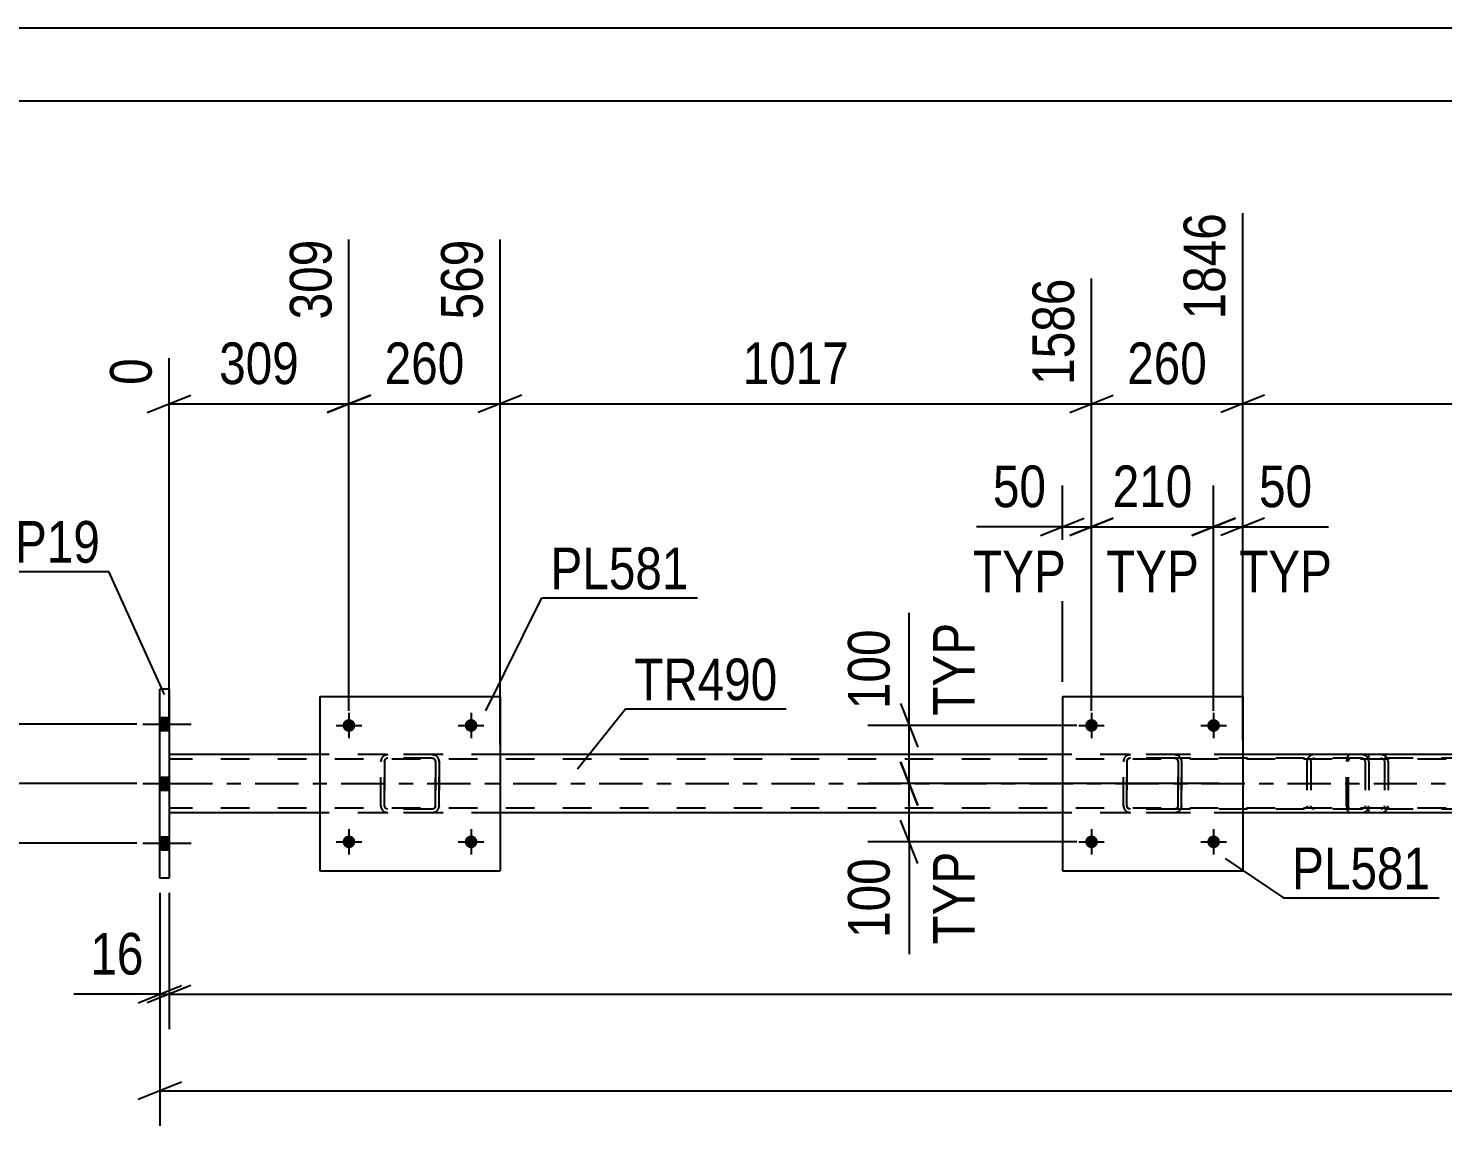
# Model space of a CAD drawing. Header units: millimetres. Extents: x 0 to 841, y 0 to 594.
# Drawn here: x 103.4 to 200.7, y 518.6 to 594 of the extents above; entities that cross this region are included whole.
import ezdxf

# ---------------------------------------------------------------- set-up
doc = ezdxf.new("R2010")
doc.units = ezdxf.units.MM
doc.linetypes.add('DXK_LINE_DOT2', pattern=[3.9198, 1.9599, -1.9599])
doc.linetypes.add('DXK_LINE_DOT3', pattern=[5.9187, 2.979, -0.9799, 0.9799, -0.9799])
doc.styles.add('Arial Narrow', font='ARIALN.TTF', dxfattribs={"height": 0.2})

# ---------------------------------------------------------------- blocks, each defined once
blk = doc.blocks.new('Unknown-318895283-1133')
at = {"color": 5, "linetype": 'Continuous'}
for p, q in [((841, 594), (0, 594)), ((836, 589), (5, 589))]:
    blk.add_line(p, q, dxfattribs=at)
blk = doc.blocks.new('Bolt-318895283-5408 - 5298')
at = {"linetype": 'Continuous'}
for points in [[(113.128, 545.728), (113.128, 546.608), (112.488, 546.608), (112.488, 545.728)], [(113.128, 545.728), (113.128, 546.608), (112.488, 546.608), (112.488, 545.728)], [(113.128, 545.728), (113.128, 546.608), (112.488, 546.608), (112.488, 545.728)], [(113.128, 541.628), (113.128, 542.508), (112.488, 542.508), (112.488, 541.628)], [(113.128, 541.628), (113.128, 542.508), (112.488, 542.508), (112.488, 541.628)], [(113.128, 537.528), (113.128, 538.408), (112.488, 538.408), (112.488, 537.528)], [(113.128, 537.528), (113.128, 538.408), (112.488, 538.408), (112.488, 537.528)], [(113.128, 537.528), (113.128, 538.408), (112.488, 538.408), (112.488, 537.528)]]:
    blk.add_hatch(color=1, dxfattribs=at).paths.add_polyline_path(points)
at = {"color": 1, "linetype": 'Continuous'}
for p, q in [((111.328, 546.168), (114.648, 546.168)), ((111.328, 546.168), (114.648, 546.168)), ((111.328, 546.168), (114.648, 546.168)), ((112.488, 546.608), (113.128, 546.608)), ((112.488, 546.608), (113.128, 546.608)), ((112.488, 546.608), (113.128, 546.608)), ((112.488, 545.728), (113.128, 545.728)), ((112.488, 545.728), (113.128, 545.728)), ((112.488, 545.728), (113.128, 545.728)), ((111.328, 542.068), (114.648, 542.068)), ((111.328, 542.068), (114.648, 542.068)), ((112.488, 542.508), (113.128, 542.508)), ((112.488, 542.508), (113.128, 542.508)), ((112.488, 541.628), (113.128, 541.628)), ((112.488, 541.628), (113.128, 541.628)), ((112.488, 538.408), (113.128, 538.408)), ((112.488, 538.408), (113.128, 538.408)), ((112.488, 538.408), (113.128, 538.408)), ((111.328, 537.968), (114.648, 537.968)), ((111.328, 537.968), (114.648, 537.968)), ((111.328, 537.968), (114.648, 537.968)), ((112.488, 537.528), (113.128, 537.528)), ((112.488, 537.528), (113.128, 537.528)), ((112.488, 537.528), (113.128, 537.528))]:
    blk.add_line(p, q, dxfattribs=at)
blk = doc.blocks.new('Bolt-318895283-5437 - 5298')
at = {"linetype": 'Continuous'}
for points in [[(177.019, 546.067, -1), (176.139, 546.067, -1)], [(185.419, 546.067, -1), (184.539, 546.067, -1)]]:
    blk.add_hatch(color=1, dxfattribs=at).paths.add_polyline_path(points)
at = {"color": 1, "linetype": 'Continuous'}
for p, q in [((176.579, 546.947), (176.579, 545.187)), ((184.979, 546.947), (184.979, 545.187)), ((175.699, 546.067), (177.459, 546.067)), ((184.099, 546.067), (185.859, 546.067))]:
    blk.add_line(p, q, dxfattribs=at)
blk = doc.blocks.new('Bolt-318895283-5436 - 5298')
at = {"linetype": 'Continuous'}
for points in [[(125.938, 538.067, -1), (125.058, 538.067, -1)], [(134.338, 538.067, -1), (133.458, 538.067, -1)]]:
    blk.add_hatch(color=1, dxfattribs=at).paths.add_polyline_path(points)
at = {"color": 1, "linetype": 'Continuous'}
for p, q in [((124.618, 538.067), (126.378, 538.067)), ((125.498, 538.947), (125.498, 537.187)), ((133.018, 538.067), (134.778, 538.067)), ((133.898, 538.947), (133.898, 537.187))]:
    blk.add_line(p, q, dxfattribs=at)
blk = doc.blocks.new('Bolt-318895283-5435 - 5298')
at = {"linetype": 'Continuous'}
for points in [[(125.938, 546.067, -1), (125.058, 546.067, -1)], [(134.338, 546.067, -1), (133.458, 546.067, -1)]]:
    blk.add_hatch(color=1, dxfattribs=at).paths.add_polyline_path(points)
at = {"color": 1, "linetype": 'Continuous'}
for p, q in [((125.498, 546.947), (125.498, 545.187)), ((133.898, 546.947), (133.898, 545.187)), ((124.618, 546.067), (126.378, 546.067)), ((133.018, 546.067), (134.778, 546.067))]:
    blk.add_line(p, q, dxfattribs=at)
blk = doc.blocks.new('Part-318895283-5407 - 5298')
at = {"color": 7, "linetype": 'DXK_LINE_DOT2'}
for p, q in [((127.994, 544.03), (128.178, 544.067)), ((128.178, 544.067), (127.994, 544.03)), ((131.218, 544.067), (128.178, 544.067)), ((131.218, 544.067), (131.402, 544.03)), ((131.402, 544.03), (131.218, 544.067)), ((127.698, 543.587), (127.735, 543.77)), ((127.735, 543.77), (127.698, 543.587)), ((127.698, 540.547), (127.698, 543.587)), ((127.698, 543.587), (127.698, 543.587)), ((127.698, 540.547), (127.698, 543.587)), ((127.938, 543.587), (127.956, 543.679)), ((127.956, 543.679), (127.938, 543.587)), ((127.938, 540.547), (127.938, 543.587)), ((127.938, 543.587), (127.938, 543.587)), ((127.938, 543.587), (127.938, 540.547)), ((127.956, 543.679), (128.008, 543.756)), ((128.008, 543.756), (127.956, 543.679)), ((128.008, 543.756), (128.086, 543.808)), ((128.086, 543.808), (128.008, 543.756)), ((128.178, 543.827), (128.086, 543.808)), ((131.218, 543.827), (128.178, 543.827)), ((131.218, 543.827), (131.31, 543.808)), ((131.31, 543.808), (131.388, 543.756)), ((131.388, 543.756), (131.31, 543.808)), ((131.388, 543.756), (131.44, 543.679)), ((131.44, 543.679), (131.388, 543.756)), ((131.44, 543.679), (131.458, 543.587)), ((131.458, 543.587), (131.44, 543.679)), ((131.458, 540.547), (131.458, 543.587)), ((131.458, 543.587), (131.458, 543.587)), ((131.458, 543.587), (131.458, 540.547)), ((131.662, 543.77), (131.698, 543.587)), ((131.698, 543.587), (131.662, 543.77)), ((131.698, 540.547), (131.698, 543.587)), ((131.698, 543.587), (131.698, 543.587)), ((131.698, 543.587), (131.698, 540.547)), ((127.698, 540.547), (127.698, 540.547)), ((127.735, 540.363), (127.698, 540.547)), ((127.698, 540.547), (127.735, 540.363)), ((127.938, 540.547), (127.938, 540.547)), ((127.956, 540.455), (127.938, 540.547)), ((127.938, 540.547), (127.956, 540.455)), ((128.008, 540.377), (127.956, 540.455)), ((127.956, 540.455), (128.008, 540.377)), ((128.178, 540.067), (127.994, 540.103)), ((127.994, 540.103), (128.178, 540.067)), ((128.086, 540.325), (128.008, 540.377)), ((128.008, 540.377), (128.086, 540.325)), ((128.178, 540.307), (128.086, 540.325)), ((131.218, 540.307), (128.178, 540.307)), ((131.218, 540.067), (128.178, 540.067)), ((131.31, 540.325), (131.218, 540.307)), ((131.402, 540.103), (131.218, 540.067)), ((131.218, 540.067), (131.402, 540.103)), ((131.388, 540.377), (131.31, 540.325)), ((131.31, 540.325), (131.388, 540.377)), ((131.44, 540.455), (131.388, 540.377)), ((131.388, 540.377), (131.44, 540.455)), ((131.458, 540.547), (131.44, 540.455)), ((131.44, 540.455), (131.458, 540.547)), ((131.458, 540.547), (131.458, 540.547)), ((131.698, 540.547), (131.662, 540.363)), ((131.662, 540.363), (131.698, 540.547)), ((131.698, 540.547), (131.698, 540.547))]:
    blk.add_line(p, q, dxfattribs=at)
for centre, start, end in [((128.178, 543.587), 112.5, 157.5), ((128.178, 543.587), 112.5, 157.5), ((131.218, 543.587), 22.5, 67.5), ((131.218, 543.587), 22.5, 67.5), ((128.178, 540.547), 202.5, 247.5), ((128.178, 540.547), 202.5, 247.5), ((131.218, 540.547), 292.5, 337.5), ((131.218, 540.547), 292.5, 337.5)]:
    blk.add_arc(centre, 0.48, start, end, dxfattribs=at)
blk = doc.blocks.new('Part-318895283-5454 - 5298')
at = {"color": 7, "linetype": 'DXK_LINE_DOT2'}
for p, q in [((179.075, 544.03), (179.259, 544.067)), ((179.259, 544.067), (179.075, 544.03)), ((182.299, 544.067), (179.259, 544.067)), ((182.299, 544.067), (182.482, 544.03)), ((182.482, 544.03), (182.299, 544.067)), ((178.779, 543.587), (178.815, 543.77)), ((178.815, 543.77), (178.779, 543.587)), ((178.779, 540.547), (178.779, 543.587)), ((178.779, 543.587), (178.779, 543.587)), ((178.779, 540.547), (178.779, 543.587)), ((179.019, 543.587), (179.037, 543.678)), ((179.037, 543.678), (179.019, 543.587)), ((179.019, 540.547), (179.019, 543.587)), ((179.019, 543.587), (179.019, 543.587)), ((179.019, 543.587), (179.019, 540.547)), ((179.037, 543.678), (179.089, 543.756)), ((179.089, 543.756), (179.037, 543.678)), ((179.089, 543.756), (179.167, 543.808)), ((179.167, 543.808), (179.089, 543.756)), ((179.259, 543.827), (179.167, 543.808)), ((182.299, 543.827), (179.259, 543.827)), ((182.299, 543.827), (182.39, 543.808)), ((182.39, 543.808), (182.468, 543.756)), ((182.468, 543.756), (182.39, 543.808)), ((182.468, 543.756), (182.52, 543.678)), ((182.52, 543.678), (182.468, 543.756)), ((182.52, 543.678), (182.539, 543.587)), ((182.539, 543.587), (182.52, 543.678)), ((182.539, 540.547), (182.539, 543.587)), ((182.539, 543.587), (182.539, 543.587)), ((182.539, 543.587), (182.539, 540.547)), ((182.742, 543.77), (182.779, 543.587)), ((182.779, 543.587), (182.742, 543.77)), ((182.779, 540.547), (182.779, 543.587)), ((182.779, 543.587), (182.779, 543.587)), ((182.779, 543.587), (182.779, 540.547)), ((178.779, 540.547), (178.779, 540.547)), ((178.815, 540.363), (178.779, 540.547)), ((178.779, 540.547), (178.815, 540.363)), ((179.019, 540.547), (179.019, 540.547)), ((179.037, 540.455), (179.019, 540.547)), ((179.019, 540.547), (179.037, 540.455)), ((179.089, 540.377), (179.037, 540.455)), ((179.037, 540.455), (179.089, 540.377)), ((179.259, 540.067), (179.075, 540.103)), ((179.075, 540.103), (179.259, 540.067)), ((179.167, 540.325), (179.089, 540.377)), ((179.089, 540.377), (179.167, 540.325)), ((179.259, 540.307), (179.167, 540.325)), ((182.299, 540.307), (179.259, 540.307)), ((182.299, 540.067), (179.259, 540.067)), ((182.39, 540.325), (182.299, 540.307)), ((182.482, 540.103), (182.299, 540.067)), ((182.299, 540.067), (182.482, 540.103)), ((182.468, 540.377), (182.39, 540.325)), ((182.39, 540.325), (182.468, 540.377)), ((182.52, 540.455), (182.468, 540.377)), ((182.468, 540.377), (182.52, 540.455)), ((182.539, 540.547), (182.52, 540.455)), ((182.52, 540.455), (182.539, 540.547)), ((182.539, 540.547), (182.539, 540.547)), ((182.779, 540.547), (182.742, 540.363)), ((182.742, 540.363), (182.779, 540.547)), ((182.779, 540.547), (182.779, 540.547))]:
    blk.add_line(p, q, dxfattribs=at)
at = {"color": 7, "linetype": 'DXK_LINE_DOT3'}
blk.add_line((180.779, 542.067), (180.779, 542.067), dxfattribs=at)
at = {"color": 7, "linetype": 'DXK_LINE_DOT2'}
for centre, start, end in [((179.259, 543.587), 112.5, 157.5), ((179.259, 543.587), 112.5, 157.5), ((182.299, 543.587), 22.5, 67.5), ((182.299, 543.587), 22.5, 67.5), ((179.259, 540.547), 202.5, 247.5), ((179.259, 540.547), 202.5, 247.5), ((182.299, 540.547), 292.5, 337.5), ((182.299, 540.547), 292.5, 337.5)]:
    blk.add_arc(centre, 0.48, start, end, dxfattribs=at)
blk = doc.blocks.new('Part-318895283-5448 - 5298')
at = {"color": 2, "linetype": 'Continuous'}
for p, q in [((123.498, 548.067), (123.498, 536.067)), ((123.498, 548.067), (135.898, 548.067)), ((135.898, 548.067), (135.898, 536.067)), ((123.498, 536.067), (135.898, 536.067))]:
    blk.add_line(p, q, dxfattribs=at)
blk = doc.blocks.new('Part-318895283-5357 - 5298')
at = {"color": 7, "linetype": 'DXK_LINE_DOT2'}
for p, q in [((194.191, 543.927), (194.132, 543.771)), ((194.279, 544.031), (194.191, 543.927)), ((194.382, 544.068), (194.279, 544.031)), ((206.539, 544.068), (194.382, 544.068)), ((195.659, 543.828), (195.659, 544.068)), ((196.666, 544.031), (196.474, 544.068)), ((194.132, 543.771), (194.111, 543.588)), ((194.111, 540.548), (194.111, 543.588)), ((194.247, 543.588), (194.257, 543.679)), ((194.247, 540.548), (194.247, 543.588)), ((194.257, 543.679), (194.287, 543.757)), ((194.287, 543.757), (194.331, 543.809)), ((194.331, 543.809), (194.382, 543.828)), ((206.539, 543.828), (194.382, 543.828)), ((196.474, 543.828), (196.57, 543.809)), ((196.57, 543.809), (196.651, 543.757)), ((196.651, 543.757), (196.706, 543.679)), ((196.706, 543.679), (196.725, 543.588)), ((196.725, 543.588), (196.725, 540.548)), ((196.959, 543.673), (196.938, 543.771)), ((196.976, 543.588), (196.959, 543.673)), ((196.976, 543.588), (196.976, 540.548)), ((194.111, 540.548), (194.132, 540.364)), ((194.132, 540.364), (194.191, 540.208)), ((194.191, 540.208), (194.279, 540.104)), ((194.257, 540.456), (194.247, 540.548)), ((194.287, 540.378), (194.257, 540.456)), ((194.279, 540.104), (194.382, 540.068)), ((194.331, 540.326), (194.287, 540.378)), ((194.382, 540.308), (194.331, 540.326)), ((206.539, 540.308), (194.382, 540.308)), ((206.539, 540.068), (194.382, 540.068)), ((195.659, 540.068), (195.659, 540.308)), ((196.57, 540.326), (196.474, 540.308)), ((196.474, 540.068), (196.666, 540.104)), ((196.651, 540.378), (196.57, 540.326)), ((196.706, 540.456), (196.651, 540.378)), ((196.725, 540.548), (196.706, 540.456)), ((196.938, 540.364), (196.959, 540.463)), ((196.959, 540.463), (196.976, 540.548))]:
    blk.add_line(p, q, dxfattribs=at)
for centre, start, end in [((196.488, 543.572), 23.84947, 68.80596), ((196.488, 540.563), 291.19404, 336.15053)]:
    blk.add_arc(centre, 0.492, start, end, dxfattribs=at)
blk = doc.blocks.new('Part-318895283-5363 - 5298')
at = {"color": 2, "linetype": 'Continuous'}
for p, q in [((113.128, 548.568), (112.488, 548.568)), ((112.488, 535.568), (112.488, 548.568)), ((113.128, 548.568), (113.128, 535.568)), ((113.128, 535.568), (112.488, 535.568))]:
    blk.add_line(p, q, dxfattribs=at)
blk = doc.blocks.new('Part-318895283-5364 - 5298')
at = {"color": 7, "linetype": 'DXK_LINE_DOT2'}
for p, q in [((195.148, 544.068), (180.159, 544.068)), ((191.913, 544.068), (191.717, 544.031)), ((195.343, 544.031), (195.148, 544.068)), ((195.148, 543.828), (180.159, 543.828)), ((191.42, 543.673), (191.402, 543.588)), ((191.402, 543.588), (191.402, 540.548)), ((191.441, 543.771), (191.42, 543.673)), ((191.657, 543.588), (191.677, 543.679)), ((191.657, 543.588), (191.657, 540.548)), ((191.677, 543.679), (191.732, 543.757)), ((191.732, 543.757), (191.815, 543.809)), ((191.815, 543.809), (191.913, 543.828)), ((195.148, 543.828), (195.245, 543.809)), ((195.245, 543.809), (195.328, 543.757)), ((195.328, 543.757), (195.384, 543.679)), ((195.384, 543.679), (195.403, 543.588)), ((195.403, 543.588), (195.403, 540.548)), ((195.641, 543.673), (195.62, 543.771)), ((195.659, 543.588), (195.641, 543.673)), ((195.659, 543.588), (195.659, 540.548)), ((195.148, 540.308), (180.159, 540.308)), ((195.148, 540.068), (180.159, 540.068)), ((191.402, 540.548), (191.42, 540.463)), ((191.42, 540.463), (191.441, 540.364)), ((191.677, 540.456), (191.657, 540.548)), ((191.732, 540.378), (191.677, 540.456)), ((191.717, 540.104), (191.913, 540.068)), ((191.815, 540.326), (191.732, 540.378)), ((191.913, 540.308), (191.815, 540.326)), ((195.245, 540.326), (195.148, 540.308)), ((195.148, 540.068), (195.343, 540.104)), ((195.328, 540.378), (195.245, 540.326)), ((195.384, 540.456), (195.328, 540.378)), ((195.403, 540.548), (195.384, 540.456)), ((195.62, 540.364), (195.641, 540.463)), ((195.641, 540.463), (195.659, 540.548))]:
    blk.add_line(p, q, dxfattribs=at)
for centre, start, end in [((191.893, 543.567), 110.75835, 155.68008), ((195.167, 543.567), 24.31992, 69.24165), ((195.167, 540.568), 290.75835, 335.68008)]:
    blk.add_arc(centre, 0.496, start, end, dxfattribs=at)
blk = doc.blocks.new('Bolt-318895283-5438 - 5298')
at = {"linetype": 'Continuous'}
for points in [[(177.019, 538.067, -1), (176.139, 538.067, -1)], [(185.419, 538.067, -1), (184.539, 538.067, -1)]]:
    blk.add_hatch(color=1, dxfattribs=at).paths.add_polyline_path(points)
at = {"color": 1, "linetype": 'Continuous'}
for p, q in [((175.699, 538.067), (177.459, 538.067)), ((176.579, 538.947), (176.579, 537.187)), ((184.099, 538.067), (185.859, 538.067)), ((184.979, 538.947), (184.979, 537.187))]:
    blk.add_line(p, q, dxfattribs=at)
blk = doc.blocks.new('Part-318895283-5453 - 5298')
at = {"color": 2, "linetype": 'Continuous'}
for p, q in [((174.579, 548.067), (174.579, 536.067)), ((174.579, 548.067), (186.979, 548.067)), ((186.979, 548.067), (186.979, 536.067)), ((174.579, 536.067), (186.979, 536.067))]:
    blk.add_line(p, q, dxfattribs=at)
blk = doc.blocks.new('Part-318895283-5517 - 5298')
at = {"color": 2, "linetype": 'Continuous'}
for p, q in [((123.498, 544.068), (113.128, 544.068)), ((174.579, 544.068), (135.898, 544.068)), ((225.659, 544.068), (186.979, 544.068)), ((123.498, 540.068), (113.128, 540.068)), ((174.579, 540.068), (135.898, 540.068)), ((225.659, 540.068), (186.979, 540.068))]:
    blk.add_line(p, q, dxfattribs=at)
at = {"color": 7, "linetype": 'DXK_LINE_DOT2'}
for p, q in [((113.128, 544.068), (113.128, 540.068)), ((135.898, 544.068), (123.498, 544.068)), ((186.979, 544.068), (174.579, 544.068)), ((714.465, 543.748), (113.128, 543.748)), ((714.465, 540.388), (113.128, 540.388)), ((135.898, 540.068), (123.498, 540.068)), ((186.979, 540.068), (174.579, 540.068))]:
    blk.add_line(p, q, dxfattribs=at)
at = {"color": 7, "linetype": 'DXK_LINE_DOT3'}
blk.add_line((113.128, 542.068), (714.465, 542.068), dxfattribs=at)
blk = doc.blocks.new('StraightDimension-318895283-5635 - 5298')
at = {"color": 7, "linetype": 'Continuous'}
for p, q in [((112.488, 534.568), (112.488, 518.55)), ((113.988, 521.55), (110.988, 520.35)), ((112.488, 520.95), (752.225, 520.95))]:
    blk.add_line(p, q, dxfattribs=at)
blk = doc.blocks.new('StraightDimension-318895283-5545 - 5298')
at = {"color": 7, "linetype": 'Continuous'}
for p, q in [((184.979, 547.067), (184.979, 562.577)), ((186.979, 549.067), (186.979, 562.577)), ((183.479, 559.127), (186.479, 560.327)), ((184.979, 559.727), (186.979, 559.727)), ((188.479, 560.327), (185.479, 559.127)), ((186.979, 559.727), (192.885, 559.727)), ((186.979, 559.727), (192.885, 559.727))]:
    blk.add_line(p, q, dxfattribs=at)
at = {"color": 0}
blk.add_wipeout([(192.36, 560.477), (192.36, 564.677), (187.504, 564.677), (187.504, 560.477)], dxfattribs=at)
at = {"color": 0, "linetype": 'Continuous'}
blk.add_wipeout([(193.726, 554.627), (193.726, 558.827), (186.137, 558.827), (186.137, 554.627)], dxfattribs=at)
at = {"color": 3, "style": 'Arial Narrow'}
blk.add_text('50', height=2.8633, dxfattribs=at).set_placement((188.104, 561.077))
at = {"color": 3, "linetype": 'Continuous', "style": 'Arial Narrow'}
blk.add_text('TYP', height=2.8633, dxfattribs=at).set_placement((186.737, 555.227))
blk = doc.blocks.new('StraightDimension-318895283-5558 - 5298')
at = {"color": 7, "linetype": 'Continuous'}
for p, q in [((176.579, 547.067), (176.579, 562.577)), ((184.979, 547.067), (184.979, 562.577)), ((175.079, 559.127), (178.079, 560.327)), ((176.579, 559.727), (184.979, 559.727)), ((186.479, 560.327), (183.479, 559.127))]:
    blk.add_line(p, q, dxfattribs=at)
at = {"color": 0}
blk.add_wipeout([(184.121, 560.477), (184.121, 564.677), (177.436, 564.677), (177.436, 560.477)], dxfattribs=at)
at = {"color": 0, "linetype": 'Continuous'}
blk.add_wipeout([(184.573, 554.627), (184.573, 558.827), (176.984, 558.827), (176.984, 554.627)], dxfattribs=at)
at = {"color": 3, "style": 'Arial Narrow'}
blk.add_text('210', height=2.8633, dxfattribs=at).set_placement((178.036, 561.077))
at = {"color": 3, "linetype": 'Continuous', "style": 'Arial Narrow'}
blk.add_text('TYP', height=2.8633, dxfattribs=at).set_placement((177.584, 555.227))
blk = doc.blocks.new('StraightDimension-318895283-5574 - 5298')
at = {"color": 7, "linetype": 'Continuous'}
for p, q in [((174.579, 549.067), (174.579, 562.577)), ((176.579, 547.067), (176.579, 562.577)), ((174.579, 559.727), (168.672, 559.727)), ((174.579, 559.727), (168.672, 559.727)), ((173.079, 559.127), (176.079, 560.327)), ((174.579, 559.727), (176.579, 559.727)), ((178.079, 560.327), (175.079, 559.127))]:
    blk.add_line(p, q, dxfattribs=at)
at = {"color": 0}
blk.add_wipeout([(174.054, 560.477), (174.054, 564.677), (169.197, 564.677), (169.197, 560.477)], dxfattribs=at)
at = {"color": 0, "linetype": 'Continuous'}
blk.add_wipeout([(175.42, 554.627), (175.42, 558.827), (167.831, 558.827), (167.831, 554.627)], dxfattribs=at)
at = {"color": 3, "style": 'Arial Narrow'}
blk.add_text('50', height=2.8633, dxfattribs=at).set_placement((169.797, 561.077))
at = {"color": 3, "linetype": 'Continuous', "style": 'Arial Narrow'}
blk.add_text('TYP', height=2.8633, dxfattribs=at).set_placement((168.431, 555.227))
blk = doc.blocks.new('StraightDimension-318895283-5588 - 5298')
at = {"color": 7, "linetype": 'Continuous'}
for p, q in [((163.44, 543.568), (164.64, 540.568)), ((185.341, 542.068), (161.19, 542.068)), ((164.04, 538.067), (164.04, 542.068)), ((164.64, 536.567), (163.44, 539.567)), ((175.579, 538.067), (161.19, 538.067)), ((164.04, 538.067), (164.04, 530.333)), ((164.04, 538.067), (164.04, 530.333))]:
    blk.add_line(p, q, dxfattribs=at)
at = {"color": 0}
blk.add_wipeout([(163.29, 537.542), (159.09, 537.542), (159.09, 530.858), (163.29, 530.858)], dxfattribs=at)
at = {"color": 0, "linetype": 'Continuous'}
blk.add_wipeout([(169.14, 537.995), (164.94, 537.995), (164.94, 530.405), (169.14, 530.405)], dxfattribs=at)
at = {"color": 3, "linetype": 'Continuous', "style": 'Arial Narrow'}
blk.add_text('TYP', height=2.8633, rotation=90.00021, dxfattribs=at).set_placement((168.54, 531.005))
at = {"color": 3, "style": 'Arial Narrow'}
blk.add_text('100', height=2.8633, rotation=90.00021, dxfattribs=at).set_placement((162.69, 531.458))
blk = doc.blocks.new('StraightDimension-318895283-5611 - 5298')
at = {"color": 7, "linetype": 'Continuous'}
for p, q in [((164.04, 546.067), (164.04, 553.802)), ((164.04, 546.067), (164.04, 553.802)), ((163.44, 547.567), (164.64, 544.567)), ((175.579, 546.067), (161.19, 546.067)), ((164.04, 542.068), (164.04, 546.067)), ((164.64, 540.568), (163.44, 543.568)), ((185.341, 542.068), (161.19, 542.068))]:
    blk.add_line(p, q, dxfattribs=at)
at = {"color": 0, "linetype": 'Continuous'}
blk.add_wipeout([(169.14, 553.729), (164.94, 553.729), (164.94, 546.14), (169.14, 546.14)], dxfattribs=at)
at = {"color": 0}
blk.add_wipeout([(163.29, 553.277), (159.09, 553.277), (159.09, 546.592), (163.29, 546.592)], dxfattribs=at)
at = {"color": 3, "linetype": 'Continuous', "style": 'Arial Narrow'}
blk.add_text('TYP', height=2.8633, rotation=90.00021, dxfattribs=at).set_placement((168.54, 546.74))
at = {"color": 3, "style": 'Arial Narrow'}
blk.add_text('100', height=2.8633, rotation=90.00021, dxfattribs=at).set_placement((162.69, 547.192))
blk = doc.blocks.new('StraightDimension-318895283-6234 - 5298')
at = {"color": 7, "linetype": 'Continuous'}
for p, q in [((101.474, 546.168), (101.474, 553.902)), ((101.474, 546.168), (101.474, 553.902)), ((100.874, 547.668), (102.074, 544.668)), ((110.9, 546.168), (98.624, 546.168)), ((101.474, 542.068), (101.474, 546.168)), ((102.074, 540.568), (100.874, 543.568)), ((110.9, 542.068), (98.624, 542.068))]:
    blk.add_line(p, q, dxfattribs=at)
at = {"color": 0}
blk.add_wipeout([(100.724, 553.377), (96.524, 553.377), (96.524, 546.693), (100.724, 546.693)], dxfattribs=at)
at = {"color": 3, "style": 'Arial Narrow'}
blk.add_text('103', height=2.8633, rotation=90.00021, dxfattribs=at).set_placement((100.124, 547.293))
blk = doc.blocks.new('StraightDimension-318895283-6141 - 5298')
at = {"color": 7, "linetype": 'Continuous'}
for p, q in [((186.979, 545.068), (186.979, 581.3)), ((227.659, 547.067), (227.659, 576.8)), ((188.479, 568.788), (185.479, 567.588)), ((226.159, 567.588), (229.159, 568.788)), ((186.979, 568.188), (227.659, 568.188))]:
    blk.add_line(p, q, dxfattribs=at)
at = {"color": 0}
blk.add_wipeout([(211.575, 568.938), (211.575, 573.138), (203.063, 573.138), (203.063, 568.938)], dxfattribs=at)
at = {"color": 3, "style": 'Arial Narrow'}
blk.add_text('1017', height=2.8633, dxfattribs=at).set_placement((203.663, 569.538))
at = {"color": 0, "linetype": 'Continuous'}
blk.add_wipeout([(227.059, 577.4), (222.859, 577.4), (222.859, 568.888), (227.059, 568.888)], dxfattribs=at)
at = {"color": 3, "linetype": 'Continuous', "style": 'Arial Narrow'}
blk.add_text('2863', height=2.8633, rotation=90.00021, dxfattribs=at).set_placement((226.459, 569.488))
blk = doc.blocks.new('StraightDimension-318895283-6161 - 5298')
at = {"color": 7, "linetype": 'Continuous'}
for p, q in [((186.979, 545.068), (186.979, 581.3)), ((176.579, 547.067), (176.579, 576.8)), ((175.079, 567.588), (178.079, 568.788)), ((188.479, 568.788), (185.479, 567.588)), ((176.579, 568.188), (186.979, 568.188))]:
    blk.add_line(p, q, dxfattribs=at)
at = {"color": 0}
blk.add_wipeout([(185.121, 568.938), (185.121, 573.138), (178.436, 573.138), (178.436, 568.938)], dxfattribs=at)
at = {"color": 3, "style": 'Arial Narrow'}
blk.add_text('260', height=2.8633, dxfattribs=at).set_placement((179.036, 569.538))
at = {"color": 0, "linetype": 'Continuous'}
blk.add_wipeout([(186.378, 581.9), (182.178, 581.9), (182.179, 573.388), (186.379, 573.388)], dxfattribs=at)
at = {"color": 3, "linetype": 'Continuous', "style": 'Arial Narrow'}
blk.add_text('1846', height=2.8633, rotation=90.00021, dxfattribs=at).set_placement((185.779, 573.988))
blk = doc.blocks.new('StraightDimension-318895283-6181 - 5298')
at = {"color": 7, "linetype": 'Continuous'}
for p, q in [((135.898, 544.748), (135.898, 579.472)), ((176.579, 547.067), (176.579, 576.8)), ((137.398, 568.788), (134.398, 567.588)), ((175.079, 567.588), (178.079, 568.788)), ((135.898, 568.188), (176.579, 568.188))]:
    blk.add_line(p, q, dxfattribs=at)
at = {"color": 0}
blk.add_wipeout([(160.495, 568.938), (160.495, 573.138), (151.982, 573.138), (151.982, 568.938)], dxfattribs=at)
at = {"color": 3, "style": 'Arial Narrow'}
blk.add_text('1017', height=2.8633, dxfattribs=at).set_placement((152.582, 569.538))
at = {"color": 0, "linetype": 'Continuous'}
blk.add_wipeout([(175.979, 577.4), (171.779, 577.4), (171.779, 568.888), (175.979, 568.888)], dxfattribs=at)
at = {"color": 3, "linetype": 'Continuous', "style": 'Arial Narrow'}
blk.add_text('1586', height=2.8633, rotation=90.00021, dxfattribs=at).set_placement((175.379, 569.488))
blk = doc.blocks.new('StraightDimension-318895283-6194 - 5298')
at = {"color": 7, "linetype": 'Continuous'}
for p, q in [((125.498, 547.067), (125.498, 579.472)), ((135.898, 544.748), (135.898, 579.472)), ((123.998, 567.588), (126.998, 568.788)), ((137.398, 568.788), (134.398, 567.588)), ((125.498, 568.188), (135.898, 568.188))]:
    blk.add_line(p, q, dxfattribs=at)
at = {"color": 0}
blk.add_wipeout([(134.04, 568.938), (134.04, 573.138), (127.356, 573.138), (127.356, 568.938)], dxfattribs=at)
at = {"color": 3, "style": 'Arial Narrow'}
blk.add_text('260', height=2.8633, dxfattribs=at).set_placement((127.956, 569.538))
at = {"color": 0, "linetype": 'Continuous'}
blk.add_wipeout([(135.298, 580.072), (131.098, 580.072), (131.098, 573.388), (135.298, 573.388)], dxfattribs=at)
at = {"color": 3, "linetype": 'Continuous', "style": 'Arial Narrow'}
blk.add_text('569', height=2.8633, rotation=90.00021, dxfattribs=at).set_placement((134.698, 573.988))
blk = doc.blocks.new('StraightDimension-318895283-6207 - 5298')
at = {"color": 7, "linetype": 'Continuous'}
for p, q in [((125.498, 547.067), (125.498, 579.472)), ((113.128, 545.678), (113.128, 571.316)), ((111.628, 567.588), (114.628, 568.788)), ((126.998, 568.788), (123.998, 567.588)), ((113.128, 568.188), (125.498, 568.188))]:
    blk.add_line(p, q, dxfattribs=at)
at = {"color": 0}
blk.add_wipeout([(122.655, 568.938), (122.655, 573.138), (115.971, 573.138), (115.971, 568.938)], dxfattribs=at)
at = {"color": 3, "style": 'Arial Narrow'}
blk.add_text('309', height=2.8633, dxfattribs=at).set_placement((116.571, 569.538))
at = {"color": 0, "linetype": 'Continuous'}
for points in [[(124.898, 580.072), (120.698, 580.072), (120.698, 573.388), (124.898, 573.388)], [(112.528, 571.916), (108.328, 571.916), (108.328, 568.888), (112.528, 568.888)]]:
    blk.add_wipeout(points, dxfattribs=at)
at = {"color": 3, "linetype": 'Continuous', "style": 'Arial Narrow'}
for s, height, p in [('309', 2.8633, (124.298, 573.988)), ('0', 2.863, (111.928, 569.488))]:
    blk.add_text(s, height=height, rotation=90.00021, dxfattribs=at).set_placement(p)
blk = doc.blocks.new('StraightDimension-318895283-6221 - 5298')
at = {"color": 7, "linetype": 'Continuous'}
for p, q in [((100.874, 543.568), (102.074, 540.568)), ((110.9, 542.068), (98.624, 542.068)), ((101.474, 537.968), (101.474, 542.068)), ((102.074, 536.468), (100.874, 539.468)), ((110.9, 537.968), (98.624, 537.968)), ((101.474, 537.968), (101.474, 530.233)), ((101.474, 537.968), (101.474, 530.233))]:
    blk.add_line(p, q, dxfattribs=at)
at = {"color": 0}
blk.add_wipeout([(100.724, 537.443), (96.524, 537.443), (96.524, 530.758), (100.724, 530.758)], dxfattribs=at)
at = {"color": 3, "style": 'Arial Narrow'}
blk.add_text('103', height=2.8633, rotation=90.00021, dxfattribs=at).set_placement((100.124, 531.358))
blk = doc.blocks.new('StraightDimension-318895283-6269 - 5298')
at = {"color": 7, "linetype": 'Continuous'}
for p, q in [((112.488, 534.568), (112.488, 525.193)), ((113.128, 534.568), (113.128, 525.193)), ((112.488, 527.593), (106.582, 527.593)), ((112.488, 527.593), (106.582, 527.593)), ((110.988, 526.993), (113.988, 528.193)), ((114.628, 528.193), (111.628, 526.993)), ((112.488, 527.593), (113.128, 527.593))]:
    blk.add_line(p, q, dxfattribs=at)
at = {"color": 0}
blk.add_wipeout([(111.963, 528.343), (111.963, 532.543), (107.107, 532.543), (107.107, 528.343)], dxfattribs=at)
at = {"color": 3, "style": 'Arial Narrow'}
blk.add_text('16', height=2.8633, dxfattribs=at).set_placement((107.707, 528.943))
blk = doc.blocks.new('StraightDimension-318895283-6279 - 5298')
at = {"color": 7, "linetype": 'Continuous'}
for p, q in [((113.128, 534.568), (113.128, 525.193)), ((114.628, 528.193), (111.628, 526.993)), ((113.128, 527.593), (751.585, 527.593))]:
    blk.add_line(p, q, dxfattribs=at)
blk = doc.blocks.new('Mark-318895283-5359 - 5298')
at = {"color": 30, "linetype": 'Continuous'}
for p in [(99.739, 556.661), (112.808, 548.207)]:
    blk.add_line(p, (108.978, 556.661), dxfattribs=at)
at = {"color": 0}
blk.add_wipeout([(108.378, 557.261), (108.378, 560.261), (100.339, 560.261), (100.339, 557.261)], dxfattribs=at)
blk.add_wipeout([(108.378, 557.261), (108.378, 560.261), (100.339, 560.261), (100.339, 557.261)], dxfattribs=at)
at = {"color": 3, "style": 'Arial Narrow'}
blk.add_text('SP19', height=2.8633, dxfattribs=at).set_placement((100.339, 557.261))
blk = doc.blocks.new('Mark-318895283-5444 - 5298')
at = {"color": 30, "linetype": 'Continuous'}
for p, q in [((134.909, 547.065), (138.766, 554.832)), ((138.766, 554.832), (149.47, 554.832))]:
    blk.add_line(p, q, dxfattribs=at)
at = {"color": 0}
blk.add_wipeout([(148.87, 555.432), (148.87, 558.432), (139.366, 558.432), (139.366, 555.432)], dxfattribs=at)
blk.add_wipeout([(148.87, 555.432), (148.87, 558.432), (139.366, 558.432), (139.366, 555.432)], dxfattribs=at)
at = {"color": 3, "style": 'Arial Narrow'}
blk.add_text('PL581', height=2.8633, dxfattribs=at).set_placement((139.366, 555.432))
blk = doc.blocks.new('Mark-318895283-5449 - 5298')
at = {"color": 30, "linetype": 'Continuous'}
for p, q in [((185.781, 536.918), (189.781, 534.208)), ((189.781, 534.208), (200.485, 534.208))]:
    blk.add_line(p, q, dxfattribs=at)
at = {"color": 0}
blk.add_wipeout([(199.885, 534.808), (199.885, 537.808), (190.381, 537.808), (190.381, 534.808)], dxfattribs=at)
blk.add_wipeout([(199.885, 534.808), (199.885, 537.808), (190.381, 537.808), (190.381, 534.808)], dxfattribs=at)
at = {"color": 3, "style": 'Arial Narrow'}
blk.add_text('PL581', height=2.8633, dxfattribs=at).set_placement((190.381, 534.808))
blk = doc.blocks.new('Mark-318895283-5513 - 5298')
at = {"color": 30, "linetype": 'Continuous'}
for p, q in [((141.214, 543.091), (144.518, 547.204)), ((144.518, 547.204), (155.582, 547.204))]:
    blk.add_line(p, q, dxfattribs=at)
at = {"color": 0}
blk.add_wipeout([(154.982, 547.804), (154.982, 550.804), (145.118, 550.804), (145.118, 547.804)], dxfattribs=at)
blk.add_wipeout([(154.982, 547.804), (154.982, 550.804), (145.118, 550.804), (145.118, 547.804)], dxfattribs=at)
at = {"color": 3, "style": 'Arial Narrow'}
blk.add_text('TR490', height=2.8633, dxfattribs=at).set_placement((145.118, 547.804))

msp = doc.modelspace()

# ---------------------------------------------------------------- block references
for name in ['Unknown-318895283-1133', 'Part-318895283-5363 - 5298', 'Part-318895283-5448 - 5298', 'Part-318895283-5453 - 5298', 'Bolt-318895283-5435 - 5298', 'Bolt-318895283-5437 - 5298', 'Bolt-318895283-5408 - 5298', 'Part-318895283-5517 - 5298', 'Part-318895283-5407 - 5298', 'Part-318895283-5454 - 5298', 'Part-318895283-5364 - 5298', 'Part-318895283-5357 - 5298', 'Bolt-318895283-5436 - 5298', 'Bolt-318895283-5438 - 5298']:
    msp.add_blockref(name, (0, 0))

# ---------------------------------------------------------------- next in the draw order: block references
for name in ['StraightDimension-318895283-5545 - 5298', 'StraightDimension-318895283-6234 - 5298', 'StraightDimension-318895283-5635 - 5298']:
    msp.add_blockref(name, (0, 0))

# ---------------------------------------------------------------- next in the draw order: block references
for name in ['StraightDimension-318895283-5558 - 5298', 'StraightDimension-318895283-6221 - 5298', 'StraightDimension-318895283-5588 - 5298']:
    msp.add_blockref(name, (0, 0))

# ---------------------------------------------------------------- next in the draw order: block references
for name in ['StraightDimension-318895283-5574 - 5298', 'StraightDimension-318895283-6269 - 5298']:
    msp.add_blockref(name, (0, 0))

# ---------------------------------------------------------------- next in the draw order: block references
for name in ['StraightDimension-318895283-5611 - 5298', 'StraightDimension-318895283-6279 - 5298']:
    msp.add_blockref(name, (0, 0))

# ---------------------------------------------------------------- next in the draw order: block references
for name in ['StraightDimension-318895283-6141 - 5298', 'Mark-318895283-5449 - 5298']:
    msp.add_blockref(name, (0, 0))

# ---------------------------------------------------------------- next in the draw order: block references
msp.add_blockref('StraightDimension-318895283-6161 - 5298', (0, 0))

# ---------------------------------------------------------------- next in the draw order: block references
msp.add_blockref('StraightDimension-318895283-6181 - 5298', (0, 0))

# ---------------------------------------------------------------- next in the draw order: block references
msp.add_blockref('StraightDimension-318895283-6194 - 5298', (0, 0))

# ---------------------------------------------------------------- next in the draw order: block references
for name in ['StraightDimension-318895283-6207 - 5298', 'Mark-318895283-5444 - 5298']:
    msp.add_blockref(name, (0, 0))

# ---------------------------------------------------------------- next in the draw order: block references
for name in ['Mark-318895283-5359 - 5298', 'Mark-318895283-5513 - 5298']:
    msp.add_blockref(name, (0, 0))

doc.saveas('drawing.dxf')
